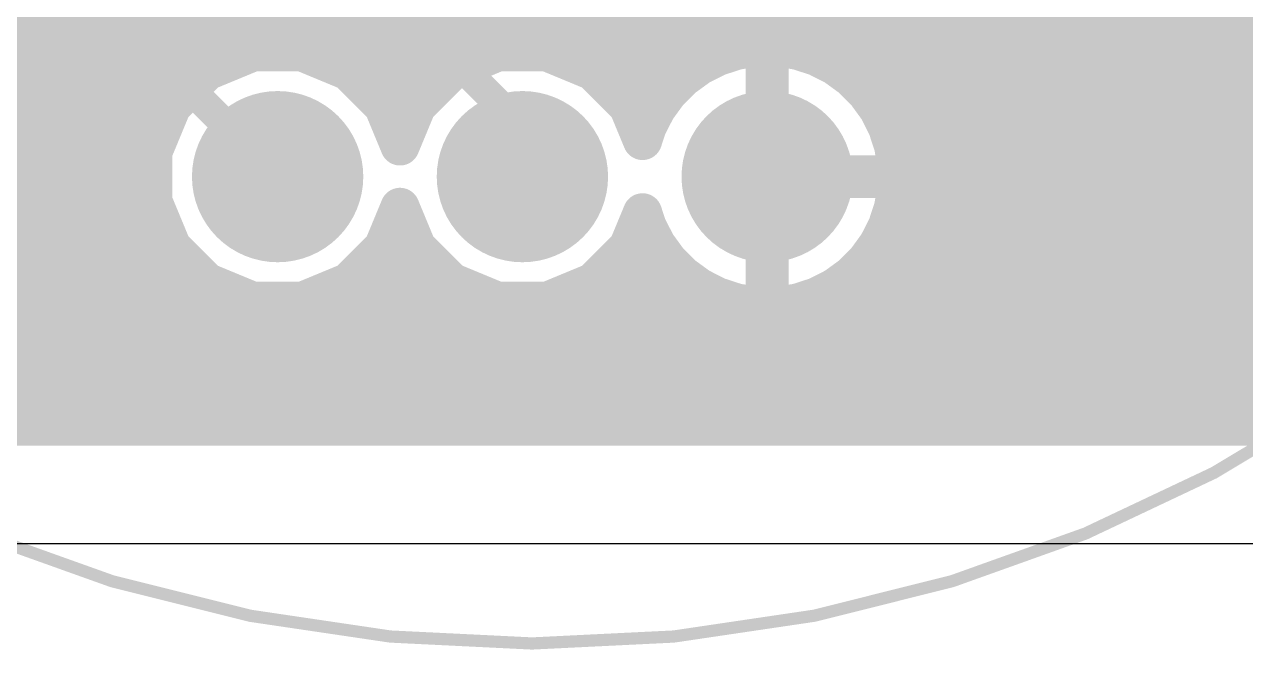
# Model space of a CAD drawing. Extents: x 0 to 39.3, y -1.1 to 59.5.
# Drawn here: x 18.96 to 31.63, y -1.1 to 5.39 of the extents above; entities that cross this region are included whole.
import ezdxf

# ---------------------------------------------------------------- set-up
doc = ezdxf.new("R2010")
doc.units = 0
for name, color, linetype in [('1', 22, 'CONTINUOUS'), ('16', 175, 'CONTINUOUS'), ('17', 82, 'CONTINUOUS'), ('20', 7, 'CONTINUOUS'), ('21', 253, 'CONTINUOUS'), ('51', 253, 'CONTINUOUS')]:
    doc.layers.add(name, color=color, linetype=linetype)

# ---------------------------------------------------------------- blocks, each defined once
blk = doc.blocks.new('ROUNDP')
at = {"const_width": 0.5}
blk.add_lwpolyline([(0, -0.25, 1), (0, 0.25, 1), (0, -0.25)], format="xyb", dxfattribs=at)

msp = doc.modelspace()

# ---------------------------------------------------------------- linework, layer by layer
at = {"layer": '1'}
for points, const_width in [([(24.1329, 5.1054), (16.5608, 12.6775)], 0.4064), ([(16.002, 12.446), (24.13, 4.318)], 0.3048), ([(15.7705, 11.8872), (23.0729, 4.5849)], 0.4064), ([(1.2192, 5.2832), (22.3745, 5.2832)], 0.4064), ([(23.9551, 5.2832), (34.3208, 5.2832)], 0.4064), ([(26.3548, 5.1231), (26.1532, 5.0576)], 0.4064), ([(26.5641, 5.1562), (26.3548, 5.1231)], 0.4064), ([(26.6509, 5.1562), (26.5641, 5.1562)], 0.4064), ([(26.6509, 3.8291), (26.6509, 5.1562)], 0.4064), ([(26.6891, 5.1562), (26.6891, 3.8291)], 0.4064), ([(26.7759, 5.1562), (26.6891, 5.1562)], 0.4064), ([(26.9852, 5.1231), (26.7759, 5.1562)], 0.4064), ([(27.1868, 5.0576), (26.9852, 5.1231)], 0.4064), ([(21.3323, 5.1054), (20.8562, 4.9082)], 0.4064), ([(21.8477, 5.1054), (21.3323, 5.1054)], 0.4064), ([(22.3238, 4.9082), (21.8477, 5.1054)], 0.4064), ([(24.3877, 5.1054), (24.1329, 5.1054)], 0.4064), ([(24.8638, 4.9082), (24.3877, 5.1054)], 0.4064), ([(26.1532, 5.0576), (25.9644, 4.9614)], 0.4064), ([(27.3756, 4.9614), (27.1868, 5.0576)], 0.4064), ([(1.2192, 4.8768), (20.8248, 4.8768)], 0.4064), ([(20.8562, 4.9082), (20.4918, 4.5438)], 0.4064), ([(22.6882, 4.5438), (22.3238, 4.9082)], 0.4064), ([(22.3552, 4.8768), (22.7809, 4.8768)], 0.4064), ([(25.2282, 4.5438), (24.8638, 4.9082)], 0.4064), ([(24.8952, 4.8768), (25.848, 4.8768)], 0.4064), ([(25.9644, 4.9614), (25.793, 4.8368)], 0.4064), ([(26.6509, 4.8768), (26.6891, 4.8768)], 0.4064), ([(27.547, 4.8368), (27.3756, 4.9614)], 0.4064), ([(27.492, 4.8768), (34.3208, 4.8768)], 0.4064), ([(25.793, 4.8368), (25.6432, 4.687)], 0.4064), ([(27.6968, 4.687), (27.547, 4.8368)], 0.4064), ([(25.6432, 4.687), (25.5186, 4.5156)], 0.4064), ([(27.8214, 4.5156), (27.6968, 4.687)], 0.4064), ([(20.4918, 4.5438), (20.2946, 4.0677)], 0.4064), ([(22.86, 4.129), (22.6882, 4.5438)], 0.4064), ([(23.0318, 4.5438), (22.86, 4.129)], 0.4064), ([(23.0729, 4.5849), (23.0318, 4.5438)], 0.4064), ([(25.3766, 4.1856), (25.2282, 4.5438)], 0.4064), ([(25.5186, 4.5156), (25.4224, 4.3268)], 0.4064), ([(27.9176, 4.3268), (27.8214, 4.5156)], 0.4064), ([(1.2192, 4.4704), (20.4614, 4.4704)], 0.4064), ([(22.7186, 4.4704), (23.0014, 4.4704)], 0.4064), ([(25.2586, 4.4704), (25.4956, 4.4704)], 0.4064), ([(26.6509, 4.4704), (26.6891, 4.4704)], 0.4064), ([(27.8444, 4.4704), (34.3208, 4.4704)], 0.4064), ([(24.13, 4.318), (24.13, 3.81)], 0.3048), ([(25.4224, 4.3268), (25.3766, 4.1856)], 0.4064), ([(27.9831, 4.1252), (27.9176, 4.3268)], 0.4064), ([(28.0162, 3.9159), (27.9831, 4.1252)], 0.4064), ([(1.2192, 4.064), (20.2946, 4.064)], 0.4064), ([(20.2946, 4.0677), (20.2946, 3.5523)], 0.4064), ([(26.6509, 4.064), (26.6891, 4.064)], 0.4064), ([(27.9928, 4.064), (34.3208, 4.064)], 0.4064), ([(28.0162, 3.8291), (28.0162, 3.9159)], 0.4064), ([(26.6891, 3.8291), (26.6509, 3.8291)], 0.4064), ([(26.6509, 2.4638), (26.6509, 3.7909)], 0.4064), ([(26.6509, 3.7909), (26.6891, 3.7909)], 0.4064), ([(26.6891, 3.7909), (26.6891, 3.8291)], 0.4064), ([(26.6891, 3.8291), (28.0162, 3.8291)], 0.4064), ([(26.6891, 3.7909), (26.6891, 2.4638)], 0.4064), ([(28.0162, 3.7909), (26.6891, 3.7909)], 0.4064), ([(28.0162, 3.7041), (28.0162, 3.7909)], 0.4064), ([(1.2192, 3.6576), (20.2946, 3.6576)], 0.4064), ([(26.6509, 3.6576), (26.6891, 3.6576)], 0.4064), ([(27.9831, 3.4948), (28.0162, 3.7041)], 0.4064), ([(28.0088, 3.6576), (34.3208, 3.6576)], 0.4064), ([(20.2946, 3.5523), (20.4918, 3.0762)], 0.4064), ([(22.6882, 3.0762), (22.86, 3.491)], 0.4064), ([(22.86, 3.491), (23.0318, 3.0762)], 0.4064), ([(27.9176, 3.2932), (27.9831, 3.4948)], 0.4064), ([(25.2282, 3.0762), (25.3766, 3.4344)], 0.4064), ([(25.3766, 3.4344), (25.4224, 3.2932)], 0.4064), ([(1.2192, 3.2512), (20.4193, 3.2512)], 0.4064), ([(22.7607, 3.2512), (22.9593, 3.2512)], 0.4064), ([(25.3007, 3.2512), (25.4438, 3.2512)], 0.4064), ([(25.4224, 3.2932), (25.5186, 3.1044)], 0.4064), ([(26.6509, 3.2512), (26.6891, 3.2512)], 0.4064), ([(27.8214, 3.1044), (27.9176, 3.2932)], 0.4064), ([(27.8962, 3.2512), (34.3208, 3.2512)], 0.4064), ([(25.5186, 3.1044), (25.6432, 2.933)], 0.4064), ([(27.6968, 2.933), (27.8214, 3.1044)], 0.4064), ([(20.4918, 3.0762), (20.8562, 2.7118)], 0.4064), ([(22.3238, 2.7118), (22.6882, 3.0762)], 0.4064), ([(23.0318, 3.0762), (23.3962, 2.7118)], 0.4064), ([(24.8638, 2.7118), (25.2282, 3.0762)], 0.4064), ([(1.2192, 2.8448), (20.7232, 2.8448)], 0.4064), ([(22.4568, 2.8448), (23.2632, 2.8448)], 0.4064), ([(24.9968, 2.8448), (25.7314, 2.8448)], 0.4064), ([(25.6432, 2.933), (25.793, 2.7832)], 0.4064), ([(26.6509, 2.8448), (26.6891, 2.8448)], 0.4064), ([(27.547, 2.7832), (27.6968, 2.933)], 0.4064), ([(27.6086, 2.8448), (34.3208, 2.8448)], 0.4064), ([(20.8562, 2.7118), (21.3323, 2.5146)], 0.4064), ([(21.8477, 2.5146), (22.3238, 2.7118)], 0.4064), ([(23.3962, 2.7118), (23.8723, 2.5146)], 0.4064), ([(24.3877, 2.5146), (24.8638, 2.7118)], 0.4064), ([(25.793, 2.7832), (25.9644, 2.6586)], 0.4064), ([(27.3756, 2.6586), (27.547, 2.7832)], 0.4064), ([(25.9644, 2.6586), (26.1532, 2.5624)], 0.4064), ([(27.1868, 2.5624), (27.3756, 2.6586)], 0.4064), ([(21.3323, 2.5146), (21.8477, 2.5146)], 0.4064), ([(23.8723, 2.5146), (24.3877, 2.5146)], 0.4064), ([(26.1532, 2.5624), (26.3548, 2.4969)], 0.4064), ([(26.3548, 2.4969), (26.5641, 2.4638)], 0.4064), ([(26.5641, 2.4638), (26.6509, 2.4638)], 0.4064), ([(26.6891, 2.4638), (26.7759, 2.4638)], 0.4064), ([(26.7759, 2.4638), (26.9852, 2.4969)], 0.4064), ([(26.9852, 2.4969), (27.1868, 2.5624)], 0.4064), ([(1.2192, 2.4384), (34.3208, 2.4384)], 0.4064), ([(1.2192, 2.032), (34.3208, 2.032)], 0.4064), ([(1.2192, 1.6256), (34.3208, 1.6256)], 0.4064), ([(34.3208, 1.2192), (1.2192, 1.2192)], 0.4064), ([(1.2192, 1.2192), (34.3208, 1.2192)], 0.4064)]:
    msp.add_lwpolyline(points, dxfattribs=dict(at, const_width=const_width))
for points, const_width in [([(22.3745, 5.1816, 1), (22.3745, 5.3848)], 0.2032), ([(23.9551, 5.3848, 1), (23.9551, 5.1816)], 0.2032), ([(26.3389, 5.2234, 1), (26.3707, 5.0227)], 0.2032), ([(26.3862, 5.0264, 1), (26.3234, 5.2197)], 0.2032), ([(26.5641, 5.2578, 1), (26.5641, 5.0546)], 0.2032), ([(26.5799, 5.0558, 1), (26.5482, 5.2565)], 0.2032), ([(26.7525, 5.1562, 1), (26.5493, 5.1562)], 0.2032), ([(26.7907, 5.1562, 1), (26.5875, 5.1562)], 0.2032), ([(26.6891, 5.2578, 1), (26.6891, 5.0546)], 0.2032), ([(26.6509, 5.0546, 1), (26.6509, 5.2578)], 0.2032), ([(26.7918, 5.2565, 1), (26.7601, 5.0558)], 0.2032), ([(26.7759, 5.0546, 1), (26.7759, 5.2578)], 0.2032), ([(27.0166, 5.2197, 1), (26.9538, 5.0264)], 0.2032), ([(26.9693, 5.0227, 1), (27.0011, 5.2234)], 0.2032), ([(21.3323, 5.207, 1), (21.3323, 5.0038)], 0.2032), ([(21.3712, 5.0115, 1), (21.2934, 5.1993)], 0.2032), ([(21.8866, 5.1993, 1), (21.8088, 5.0115)], 0.2032), ([(21.8477, 5.0038, 1), (21.8477, 5.207)], 0.2032), ([(24.1329, 5.207, 1), (24.1329, 5.0038)], 0.2032), ([(24.061, 5.0336, 1), (24.2047, 5.1772)], 0.2032), ([(24.4266, 5.1993, 1), (24.3488, 5.0115)], 0.2032), ([(24.3877, 5.0038, 1), (24.3877, 5.207)], 0.2032), ([(26.1218, 5.1542, 1), (26.1846, 4.9609)], 0.2032), ([(26.1994, 4.967, 1), (26.1071, 5.1481)], 0.2032), ([(27.2329, 5.1481, 1), (27.1406, 4.967)], 0.2032), ([(27.1554, 4.9609, 1), (27.2182, 5.1542)], 0.2032), ([(20.8173, 5.0021, 1), (20.8951, 4.8143)], 0.2032), ([(20.9281, 4.8363, 1), (20.7844, 4.98)], 0.2032), ([(20.8248, 4.7752, 1), (20.8248, 4.9784)], 0.2032), ([(22.3956, 4.98, 1), (22.2519, 4.8363)], 0.2032), ([(22.3552, 4.9784, 1), (22.3552, 4.7752)], 0.2032), ([(22.2849, 4.8143, 1), (22.3627, 5.0021)], 0.2032), ([(22.7809, 4.7752, 1), (22.7809, 4.9784)], 0.2032), ([(24.9356, 4.98, 1), (24.7919, 4.8363)], 0.2032), ([(24.8952, 4.9784, 1), (24.8952, 4.7752)], 0.2032), ([(24.8249, 4.8143, 1), (24.9027, 5.0021)], 0.2032), ([(25.848, 4.7752, 1), (25.848, 4.9784)], 0.2032), ([(25.9183, 5.0519, 1), (26.0106, 4.8708)], 0.2032), ([(26.0242, 4.8792, 1), (25.9047, 5.0436)], 0.2032), ([(26.6509, 4.9784, 1), (26.6509, 4.7752)], 0.2032), ([(26.6891, 4.7752, 1), (26.6891, 4.9784)], 0.2032), ([(27.4353, 5.0436, 1), (27.3158, 4.8792)], 0.2032), ([(27.3294, 4.8708, 1), (27.4217, 5.0519)], 0.2032), ([(27.492, 4.9784, 1), (27.492, 4.7752)], 0.2032), ([(25.7333, 4.919, 1), (25.8527, 4.7546)], 0.2032), ([(25.8649, 4.765, 1), (25.7212, 4.9087)], 0.2032), ([(27.6188, 4.9087, 1), (27.4751, 4.765)], 0.2032), ([(27.4873, 4.7546, 1), (27.6067, 4.919)], 0.2032), ([(25.5713, 4.7588, 1), (25.715, 4.6151)], 0.2032), ([(25.7254, 4.6273, 1), (25.561, 4.7467)], 0.2032), ([(27.779, 4.7467, 1), (27.6146, 4.6273)], 0.2032), ([(27.625, 4.6151, 1), (27.7687, 4.7588)], 0.2032), ([(20.42, 4.6156, 1), (20.5637, 4.4719)], 0.2032), ([(20.5857, 4.5049, 1), (20.3979, 4.5827)], 0.2032), ([(22.7821, 4.5827, 1), (22.5943, 4.5049)], 0.2032), ([(22.6163, 4.4719, 1), (22.76, 4.6156)], 0.2032), ([(22.96, 4.6156, 1), (23.1037, 4.4719)], 0.2032), ([(23.1257, 4.5049, 1), (22.9379, 4.5827)], 0.2032), ([(23.1447, 4.513, 1), (23.001, 4.6567)], 0.2032), ([(23.001, 4.513, 1), (23.1447, 4.6567)], 0.2032), ([(25.3221, 4.5827, 1), (25.1343, 4.5049)], 0.2032), ([(25.1563, 4.4719, 1), (25.3, 4.6156)], 0.2032), ([(25.6092, 4.4694, 1), (25.4281, 4.5617)], 0.2032), ([(27.9119, 4.5617, 1), (27.7308, 4.4694)], 0.2032), ([(20.4614, 4.3688, 1), (20.4614, 4.572)], 0.2032), ([(22.7186, 4.572, 1), (22.7186, 4.3688)], 0.2032), ([(23.0014, 4.3688, 1), (23.0014, 4.572)], 0.2032), ([(25.2586, 4.572, 1), (25.2586, 4.3688)], 0.2032), ([(25.4364, 4.5753, 1), (25.6008, 4.4558)], 0.2032), ([(25.4956, 4.3688, 1), (25.4956, 4.572)], 0.2032), ([(26.6509, 4.572, 1), (26.6509, 4.3688)], 0.2032), ([(26.6891, 4.3688, 1), (26.6891, 4.572)], 0.2032), ([(27.7392, 4.4558, 1), (27.9036, 4.5753)], 0.2032), ([(27.8444, 4.572, 1), (27.8444, 4.3688)], 0.2032), ([(24.2062, 4.318, 1), (24.0538, 4.318)], 0.1524), ([(24.0761, 4.2641, 1), (24.1839, 4.3719)], 0.1524), ([(25.3319, 4.3729, 1), (25.513, 4.2806)], 0.2032), ([(25.5191, 4.2954, 1), (25.3258, 4.3582)], 0.2032), ([(28.0142, 4.3582, 1), (27.8209, 4.2954)], 0.2032), ([(27.827, 4.2806, 1), (28.0081, 4.3729)], 0.2032), ([(25.2799, 4.217, 1), (25.4732, 4.1542)], 0.2032), ([(25.2827, 4.1467, 1), (25.4704, 4.2245)], 0.2032), ([(28.0834, 4.1411, 1), (27.8827, 4.1093)], 0.2032), ([(20.3962, 4.0677, 1), (20.193, 4.0677)], 0.2032), ([(20.2007, 4.1066, 1), (20.3885, 4.0288)], 0.2032), ([(20.2946, 3.9624, 1), (20.2946, 4.1656)], 0.2032), ([(22.7661, 4.1679, 1), (22.9539, 4.0901)], 0.2032), ([(22.7661, 4.0901, 1), (22.9539, 4.1679)], 0.2032), ([(26.6509, 4.1656, 1), (26.6509, 3.9624)], 0.2032), ([(26.6891, 3.9624, 1), (26.6891, 4.1656)], 0.2032), ([(27.8864, 4.0938, 1), (28.0797, 4.1566)], 0.2032), ([(27.9928, 4.1656, 1), (27.9928, 3.9624)], 0.2032), ([(28.1178, 3.9159, 1), (27.9146, 3.9159)], 0.2032), ([(26.6509, 3.9307, 1), (26.6509, 3.7275)], 0.2032), ([(26.7525, 3.7909, 1), (26.5493, 3.7909)], 0.2032), ([(26.6509, 3.8925, 1), (26.6509, 3.6893)], 0.2032), ([(26.5493, 3.8291, 1), (26.7525, 3.8291)], 0.2032), ([(26.7907, 3.8291, 1), (26.5875, 3.8291)], 0.2032), ([(26.6891, 3.9306, 1), (26.6891, 3.7275)], 0.2032), ([(26.7907, 3.7909, 1), (26.5875, 3.7909)], 0.2032), ([(26.6891, 3.8925, 1), (26.6891, 3.6893)], 0.2032), ([(26.5875, 3.8291, 1), (26.7907, 3.8291)], 0.2032), ([(26.6891, 3.7275, 1), (26.6891, 3.9307)], 0.2032), ([(26.6891, 3.6893, 1), (26.6891, 3.8925)], 0.2032), ([(28.1178, 3.7909, 1), (27.9146, 3.7909)], 0.2032), ([(27.9146, 3.8291, 1), (28.1178, 3.8291)], 0.2032), ([(27.9158, 3.9001, 1), (28.1165, 3.9318)], 0.2032), ([(28.0162, 3.7275, 1), (28.0162, 3.9306)], 0.2032), ([(28.0162, 3.6893, 1), (28.0162, 3.8925)], 0.2032), ([(20.2946, 3.556, 1), (20.2946, 3.7592)], 0.2032), ([(24.0538, 3.81, 1), (24.2062, 3.81)], 0.1524), ([(26.6509, 3.7592, 1), (26.6509, 3.556)], 0.2032), ([(26.5875, 3.7909, 1), (26.7907, 3.7909)], 0.2032), ([(26.6891, 3.556, 1), (26.6891, 3.7592)], 0.2032), ([(28.0088, 3.7592, 1), (28.0088, 3.556)], 0.2032), ([(27.9146, 3.704, 1), (28.1178, 3.7041)], 0.2032), ([(28.1165, 3.6882, 1), (27.9158, 3.7199)], 0.2032), ([(20.3885, 3.5912, 1), (20.2007, 3.5134)], 0.2032), ([(22.9539, 3.5299, 1), (22.7661, 3.4521)], 0.2032), ([(22.9539, 3.4521, 1), (22.7661, 3.5299)], 0.2032), ([(28.0797, 3.4634, 1), (27.8864, 3.5262)], 0.2032), ([(20.193, 3.5523, 1), (20.3962, 3.5523)], 0.2032), ([(25.4732, 3.4658, 1), (25.2799, 3.403)], 0.2032), ([(25.4704, 3.3955, 1), (25.2827, 3.4733)], 0.2032), ([(27.8827, 3.5107, 1), (28.0834, 3.4789)], 0.2032), ([(20.4193, 3.1496, 1), (20.4193, 3.3528)], 0.2032), ([(22.7607, 3.3528, 1), (22.7607, 3.1496)], 0.2032), ([(22.9593, 3.1496, 1), (22.9593, 3.3528)], 0.2032), ([(25.3007, 3.3528, 1), (25.3007, 3.1496)], 0.2032), ([(25.513, 3.3394, 1), (25.3319, 3.2471)], 0.2032), ([(25.3258, 3.2618, 1), (25.5191, 3.3246)], 0.2032), ([(25.4438, 3.1496, 1), (25.4438, 3.3528)], 0.2032), ([(26.6509, 3.3528, 1), (26.6509, 3.1496)], 0.2032), ([(26.6891, 3.1496, 1), (26.6891, 3.3528)], 0.2032), ([(27.8962, 3.3528, 1), (27.8962, 3.1496)], 0.2032), ([(27.8209, 3.3246, 1), (28.0142, 3.2618)], 0.2032), ([(28.0081, 3.2471, 1), (27.827, 3.3394)], 0.2032), ([(25.6008, 3.1642, 1), (25.4364, 3.0447)], 0.2032), ([(27.9036, 3.0447, 1), (27.7392, 3.1642)], 0.2032), ([(20.5637, 3.1481, 1), (20.42, 3.0044)], 0.2032), ([(20.3979, 3.0373, 1), (20.5857, 3.1151)], 0.2032), ([(22.5943, 3.1151, 1), (22.7821, 3.0373)], 0.2032), ([(22.76, 3.0044, 1), (22.6163, 3.1481)], 0.2032), ([(23.1037, 3.1481, 1), (22.96, 3.0044)], 0.2032), ([(22.9379, 3.0373, 1), (23.1257, 3.1151)], 0.2032), ([(25.1343, 3.1151, 1), (25.3221, 3.0373)], 0.2032), ([(25.3, 3.0044, 1), (25.1563, 3.1481)], 0.2032), ([(25.4281, 3.0583, 1), (25.6092, 3.1506)], 0.2032), ([(27.7308, 3.1506, 1), (27.9119, 3.0583)], 0.2032), ([(20.7232, 2.7432, 1), (20.7232, 2.9464)], 0.2032), ([(22.4568, 2.9464, 1), (22.4568, 2.7432)], 0.2032), ([(23.2632, 2.7432, 1), (23.2632, 2.9464)], 0.2032), ([(24.9968, 2.9464, 1), (24.9968, 2.7432)], 0.2032), ([(25.715, 3.0049, 1), (25.5713, 2.8612)], 0.2032), ([(25.561, 2.8733, 1), (25.7254, 2.9927)], 0.2032), ([(25.7314, 2.7432, 1), (25.7314, 2.9464)], 0.2032), ([(26.6509, 2.9464, 1), (26.6509, 2.7432)], 0.2032), ([(26.6891, 2.7432, 1), (26.6891, 2.9464)], 0.2032), ([(27.6086, 2.9464, 1), (27.6086, 2.7432)], 0.2032), ([(27.6146, 2.9927, 1), (27.779, 2.8733)], 0.2032), ([(27.7687, 2.8612, 1), (27.625, 3.0049)], 0.2032), ([(20.8951, 2.8057, 1), (20.8173, 2.6179)], 0.2032), ([(22.3627, 2.6179, 1), (22.2849, 2.8057)], 0.2032), ([(23.4351, 2.8057, 1), (23.3573, 2.6179)], 0.2032), ([(24.9027, 2.6179, 1), (24.8249, 2.8057)], 0.2032), ([(25.8527, 2.8654, 1), (25.7333, 2.701)], 0.2032), ([(25.7212, 2.7113, 1), (25.8649, 2.855)], 0.2032), ([(27.4751, 2.855, 1), (27.6188, 2.7113)], 0.2032), ([(27.6067, 2.701, 1), (27.4873, 2.8654)], 0.2032), ([(20.7844, 2.64, 1), (20.9281, 2.7837)], 0.2032), ([(22.2519, 2.7837, 1), (22.3956, 2.64)], 0.2032), ([(23.3244, 2.64, 1), (23.4681, 2.7837)], 0.2032), ([(24.7919, 2.7837, 1), (24.9356, 2.64)], 0.2032), ([(26.0106, 2.7492, 1), (25.9183, 2.5681)], 0.2032), ([(25.9047, 2.5764, 1), (26.0242, 2.7408)], 0.2032), ([(27.3158, 2.7408, 1), (27.4353, 2.5764)], 0.2032), ([(27.4217, 2.5681, 1), (27.3294, 2.7492)], 0.2032), ([(21.3323, 2.6162, 1), (21.3323, 2.413)], 0.2032), ([(21.2934, 2.4207, 1), (21.3712, 2.6085)], 0.2032), ([(21.8088, 2.6085, 1), (21.8866, 2.4207)], 0.2032), ([(21.8477, 2.413, 1), (21.8477, 2.6162)], 0.2032), ([(23.8723, 2.6162, 1), (23.8723, 2.413)], 0.2032), ([(23.8334, 2.4207, 1), (23.9112, 2.6085)], 0.2032), ([(24.3488, 2.6085, 1), (24.4266, 2.4207)], 0.2032), ([(24.3877, 2.413, 1), (24.3877, 2.6162)], 0.2032), ([(26.1846, 2.6591, 1), (26.1218, 2.4658)], 0.2032), ([(26.1071, 2.4719, 1), (26.1994, 2.653)], 0.2032), ([(26.3707, 2.5973, 1), (26.3389, 2.3966)], 0.2032), ([(26.3234, 2.4003, 1), (26.3862, 2.5936)], 0.2032), ([(26.5641, 2.5654, 1), (26.5641, 2.3622)], 0.2032), ([(26.5482, 2.3635, 1), (26.5799, 2.5641)], 0.2032), ([(26.6891, 2.5654, 1), (26.6891, 2.3622)], 0.2032), ([(26.6509, 2.3622, 1), (26.6509, 2.5654)], 0.2032), ([(26.7601, 2.5641, 1), (26.7918, 2.3635)], 0.2032), ([(26.7759, 2.3622, 1), (26.7759, 2.5654)], 0.2032), ([(26.9538, 2.5936, 1), (27.0166, 2.4003)], 0.2032), ([(27.0011, 2.3966, 1), (26.9693, 2.5973)], 0.2032), ([(27.1406, 2.653, 1), (27.2329, 2.4719)], 0.2032), ([(27.2182, 2.4658, 1), (27.1554, 2.6591)], 0.2032), ([(26.5493, 2.4638, 1), (26.7525, 2.4638)], 0.2032), ([(26.5875, 2.4638, 1), (26.7907, 2.4638)], 0.2032)]:
    msp.add_lwpolyline(points, format="xyb", dxfattribs=dict(at, const_width=const_width))
at = {"layer": '16'}
for points, const_width in [([(21.1573, 5.0329), (19.3548, 6.8355)], 0.4064), ([(18.796, 6.604), (21.59, 3.81)], 0.3048), ([(18.5645, 6.0452), (20.3671, 4.2427)], 0.4064), ([(1.2192, 5.2832), (19.3265, 5.2832)], 0.4064), ([(20.9071, 5.2832), (34.3208, 5.2832)], 0.4064), ([(26.3548, 5.1231), (26.1532, 5.0576)], 0.4064), ([(26.5641, 5.1562), (26.3548, 5.1231)], 0.4064), ([(26.6509, 5.1562), (26.5641, 5.1562)], 0.4064), ([(26.6509, 3.8291), (26.6509, 5.1562)], 0.4064), ([(26.6891, 5.1562), (26.6891, 3.8291)], 0.4064), ([(26.7759, 5.1562), (26.6891, 5.1562)], 0.4064), ([(26.9852, 5.1231), (26.7759, 5.1562)], 0.4064), ([(27.1868, 5.0576), (26.9852, 5.1231)], 0.4064), ([(21.3323, 5.1054), (21.1573, 5.0329)], 0.4064), ([(21.8477, 5.1054), (21.3323, 5.1054)], 0.4064), ([(22.3238, 4.9082), (21.8477, 5.1054)], 0.4064), ([(23.8723, 5.1054), (23.3962, 4.9082)], 0.4064), ([(24.3877, 5.1054), (23.8723, 5.1054)], 0.4064), ([(24.8638, 4.9082), (24.3877, 5.1054)], 0.4064), ([(26.1532, 5.0576), (25.9644, 4.9614)], 0.4064), ([(27.3756, 4.9614), (27.1868, 5.0576)], 0.4064), ([(1.2192, 4.8768), (19.7329, 4.8768)], 0.4064), ([(22.6882, 4.5438), (22.3238, 4.9082)], 0.4064), ([(22.3552, 4.8768), (23.3648, 4.8768)], 0.4064), ([(23.3962, 4.9082), (23.0318, 4.5438)], 0.4064), ([(25.2282, 4.5438), (24.8638, 4.9082)], 0.4064), ([(24.8952, 4.8768), (25.848, 4.8768)], 0.4064), ([(25.9644, 4.9614), (25.793, 4.8368)], 0.4064), ([(26.6509, 4.8768), (26.6891, 4.8768)], 0.4064), ([(27.547, 4.8368), (27.3756, 4.9614)], 0.4064), ([(27.492, 4.8768), (34.3208, 4.8768)], 0.4064), ([(25.793, 4.8368), (25.6432, 4.687)], 0.4064), ([(27.6968, 4.687), (27.547, 4.8368)], 0.4064), ([(25.6432, 4.687), (25.5186, 4.5156)], 0.4064), ([(27.8214, 4.5156), (27.6968, 4.687)], 0.4064), ([(22.86, 4.129), (22.6882, 4.5438)], 0.4064), ([(23.0318, 4.5438), (22.86, 4.129)], 0.4064), ([(25.3766, 4.1856), (25.2282, 4.5438)], 0.4064), ([(25.5186, 4.5156), (25.4224, 4.3268)], 0.4064), ([(27.9176, 4.3268), (27.8214, 4.5156)], 0.4064), ([(1.2192, 4.4704), (20.1393, 4.4704)], 0.4064), ([(22.7186, 4.4704), (23.0014, 4.4704)], 0.4064), ([(25.2586, 4.4704), (25.4956, 4.4704)], 0.4064), ([(26.6509, 4.4704), (26.6891, 4.4704)], 0.4064), ([(27.8444, 4.4704), (34.3208, 4.4704)], 0.4064), ([(20.3671, 4.2427), (20.2946, 4.0677)], 0.4064), ([(25.4224, 4.3268), (25.3766, 4.1856)], 0.4064), ([(27.9831, 4.1252), (27.9176, 4.3268)], 0.4064), ([(28.0162, 3.9159), (27.9831, 4.1252)], 0.4064), ([(1.2192, 4.064), (20.2946, 4.064)], 0.4064), ([(20.2946, 4.0677), (20.2946, 3.5523)], 0.4064), ([(26.6509, 4.064), (26.6891, 4.064)], 0.4064), ([(27.9928, 4.064), (34.3208, 4.064)], 0.4064), ([(28.0162, 3.8291), (28.0162, 3.9159)], 0.4064), ([(26.6891, 3.8291), (26.6509, 3.8291)], 0.4064), ([(26.6509, 2.4638), (26.6509, 3.7909)], 0.4064), ([(26.6509, 3.7909), (26.6891, 3.7909)], 0.4064), ([(26.6891, 3.7909), (26.6891, 3.8291)], 0.4064), ([(26.6891, 3.8291), (28.0162, 3.8291)], 0.4064), ([(26.6891, 3.7909), (26.6891, 2.4638)], 0.4064), ([(28.0162, 3.7909), (26.6891, 3.7909)], 0.4064), ([(28.0162, 3.7041), (28.0162, 3.7909)], 0.4064), ([(1.2192, 3.6576), (20.2946, 3.6576)], 0.4064), ([(26.6509, 3.6576), (26.6891, 3.6576)], 0.4064), ([(27.9831, 3.4948), (28.0162, 3.7041)], 0.4064), ([(28.0088, 3.6576), (34.3208, 3.6576)], 0.4064), ([(20.2946, 3.5523), (20.4918, 3.0762)], 0.4064), ([(22.6882, 3.0762), (22.86, 3.491)], 0.4064), ([(22.86, 3.491), (23.0318, 3.0762)], 0.4064), ([(27.9176, 3.2932), (27.9831, 3.4948)], 0.4064), ([(25.2282, 3.0762), (25.3766, 3.4344)], 0.4064), ([(25.3766, 3.4344), (25.4224, 3.2932)], 0.4064), ([(1.2192, 3.2512), (20.4193, 3.2512)], 0.4064), ([(22.7607, 3.2512), (22.9593, 3.2512)], 0.4064), ([(25.3007, 3.2512), (25.4438, 3.2512)], 0.4064), ([(25.4224, 3.2932), (25.5186, 3.1044)], 0.4064), ([(26.6509, 3.2512), (26.6891, 3.2512)], 0.4064), ([(27.8214, 3.1044), (27.9176, 3.2932)], 0.4064), ([(27.8962, 3.2512), (34.3208, 3.2512)], 0.4064), ([(25.5186, 3.1044), (25.6432, 2.933)], 0.4064), ([(27.6968, 2.933), (27.8214, 3.1044)], 0.4064), ([(20.4918, 3.0762), (20.8562, 2.7118)], 0.4064), ([(22.3238, 2.7118), (22.6882, 3.0762)], 0.4064), ([(23.0318, 3.0762), (23.3962, 2.7118)], 0.4064), ([(24.8638, 2.7118), (25.2282, 3.0762)], 0.4064), ([(1.2192, 2.8448), (20.7232, 2.8448)], 0.4064), ([(22.4568, 2.8448), (23.2632, 2.8448)], 0.4064), ([(24.9968, 2.8448), (25.7314, 2.8448)], 0.4064), ([(25.6432, 2.933), (25.793, 2.7832)], 0.4064), ([(26.6509, 2.8448), (26.6891, 2.8448)], 0.4064), ([(27.547, 2.7832), (27.6968, 2.933)], 0.4064), ([(27.6086, 2.8448), (34.3208, 2.8448)], 0.4064), ([(20.8562, 2.7118), (21.3323, 2.5146)], 0.4064), ([(21.8477, 2.5146), (22.3238, 2.7118)], 0.4064), ([(23.3962, 2.7118), (23.8723, 2.5146)], 0.4064), ([(24.3877, 2.5146), (24.8638, 2.7118)], 0.4064), ([(25.793, 2.7832), (25.9644, 2.6586)], 0.4064), ([(27.3756, 2.6586), (27.547, 2.7832)], 0.4064), ([(25.9644, 2.6586), (26.1532, 2.5624)], 0.4064), ([(27.1868, 2.5624), (27.3756, 2.6586)], 0.4064), ([(21.3323, 2.5146), (21.8477, 2.5146)], 0.4064), ([(23.8723, 2.5146), (24.3877, 2.5146)], 0.4064), ([(26.1532, 2.5624), (26.3548, 2.4969)], 0.4064), ([(26.3548, 2.4969), (26.5641, 2.4638)], 0.4064), ([(26.5641, 2.4638), (26.6509, 2.4638)], 0.4064), ([(26.6891, 2.4638), (26.7759, 2.4638)], 0.4064), ([(26.7759, 2.4638), (26.9852, 2.4969)], 0.4064), ([(26.9852, 2.4969), (27.1868, 2.5624)], 0.4064), ([(1.2192, 2.4384), (34.3208, 2.4384)], 0.4064), ([(1.2192, 2.032), (34.3208, 2.032)], 0.4064), ([(1.2192, 1.6256), (34.3208, 1.6256)], 0.4064), ([(34.3208, 1.2192), (1.2192, 1.2192)], 0.4064), ([(1.2192, 1.2192), (34.3208, 1.2192)], 0.4064)]:
    msp.add_lwpolyline(points, dxfattribs=dict(at, const_width=const_width))
for points, const_width in [([(19.3265, 5.1816, 1), (19.3265, 5.3848)], 0.2032), ([(20.9071, 5.3848, 1), (20.9071, 5.1816)], 0.2032), ([(26.3389, 5.2234, 1), (26.3707, 5.0227)], 0.2032), ([(26.3862, 5.0264, 1), (26.3234, 5.2197)], 0.2032), ([(26.5641, 5.2578, 1), (26.5641, 5.0546)], 0.2032), ([(26.5799, 5.0558, 1), (26.5482, 5.2565)], 0.2032), ([(26.7525, 5.1562, 1), (26.5493, 5.1562)], 0.2032), ([(26.7907, 5.1562, 1), (26.5875, 5.1562)], 0.2032), ([(26.6891, 5.2578, 1), (26.6891, 5.0546)], 0.2032), ([(26.6509, 5.0546, 1), (26.6509, 5.2578)], 0.2032), ([(26.7918, 5.2565, 1), (26.7601, 5.0558)], 0.2032), ([(26.7759, 5.0546, 1), (26.7759, 5.2578)], 0.2032), ([(27.0166, 5.2197, 1), (26.9538, 5.0264)], 0.2032), ([(26.9693, 5.0227, 1), (27.0011, 5.2234)], 0.2032), ([(21.1185, 5.1268, 1), (21.1962, 4.939)], 0.2032), ([(21.0855, 4.9611, 1), (21.2292, 5.1048)], 0.2032), ([(21.3323, 5.207, 1), (21.3323, 5.0038)], 0.2032), ([(21.3712, 5.0115, 1), (21.2934, 5.1993)], 0.2032), ([(21.8866, 5.1993, 1), (21.8088, 5.0115)], 0.2032), ([(21.8477, 5.0038, 1), (21.8477, 5.207)], 0.2032), ([(23.8723, 5.207, 1), (23.8723, 5.0038)], 0.2032), ([(23.9112, 5.0115, 1), (23.8334, 5.1993)], 0.2032), ([(24.4266, 5.1993, 1), (24.3488, 5.0115)], 0.2032), ([(24.3877, 5.0038, 1), (24.3877, 5.207)], 0.2032), ([(26.1218, 5.1542, 1), (26.1846, 4.9609)], 0.2032), ([(26.1994, 4.967, 1), (26.1071, 5.1481)], 0.2032), ([(27.2329, 5.1481, 1), (27.1406, 4.967)], 0.2032), ([(27.1554, 4.9609, 1), (27.2182, 5.1542)], 0.2032), ([(19.7329, 4.7752, 1), (19.7329, 4.9784)], 0.2032), ([(22.3956, 4.98, 1), (22.2519, 4.8363)], 0.2032), ([(22.3552, 4.9784, 1), (22.3552, 4.7752)], 0.2032), ([(22.2849, 4.8143, 1), (22.3627, 5.0021)], 0.2032), ([(23.3573, 5.0021, 1), (23.4351, 4.8143)], 0.2032), ([(23.4681, 4.8363, 1), (23.3244, 4.98)], 0.2032), ([(23.3648, 4.7752, 1), (23.3648, 4.9784)], 0.2032), ([(24.9356, 4.98, 1), (24.7919, 4.8363)], 0.2032), ([(24.8952, 4.9784, 1), (24.8952, 4.7752)], 0.2032), ([(24.8249, 4.8143, 1), (24.9027, 5.0021)], 0.2032), ([(25.848, 4.7752, 1), (25.848, 4.9784)], 0.2032), ([(25.9183, 5.0519, 1), (26.0106, 4.8708)], 0.2032), ([(26.0242, 4.8792, 1), (25.9047, 5.0436)], 0.2032), ([(26.6509, 4.9784, 1), (26.6509, 4.7752)], 0.2032), ([(26.6891, 4.7752, 1), (26.6891, 4.9784)], 0.2032), ([(27.4353, 5.0436, 1), (27.3158, 4.8792)], 0.2032), ([(27.3294, 4.8708, 1), (27.4217, 5.0519)], 0.2032), ([(27.492, 4.9784, 1), (27.492, 4.7752)], 0.2032), ([(25.7333, 4.919, 1), (25.8527, 4.7546)], 0.2032), ([(25.8649, 4.765, 1), (25.7212, 4.9087)], 0.2032), ([(27.6188, 4.9087, 1), (27.4751, 4.765)], 0.2032), ([(27.4873, 4.7546, 1), (27.6067, 4.919)], 0.2032), ([(25.5713, 4.7588, 1), (25.715, 4.6151)], 0.2032), ([(25.7254, 4.6273, 1), (25.561, 4.7467)], 0.2032), ([(27.779, 4.7467, 1), (27.6146, 4.6273)], 0.2032), ([(27.625, 4.6151, 1), (27.7687, 4.7588)], 0.2032), ([(22.7821, 4.5827, 1), (22.5943, 4.5049)], 0.2032), ([(22.6163, 4.4719, 1), (22.76, 4.6156)], 0.2032), ([(22.96, 4.6156, 1), (23.1037, 4.4719)], 0.2032), ([(23.1257, 4.5049, 1), (22.9379, 4.5827)], 0.2032), ([(25.3221, 4.5827, 1), (25.1343, 4.5049)], 0.2032), ([(25.1563, 4.4719, 1), (25.3, 4.6156)], 0.2032), ([(25.6092, 4.4694, 1), (25.4281, 4.5617)], 0.2032), ([(27.9119, 4.5617, 1), (27.7308, 4.4694)], 0.2032), ([(20.1393, 4.3688, 1), (20.1393, 4.572)], 0.2032), ([(22.7186, 4.572, 1), (22.7186, 4.3688)], 0.2032), ([(23.0014, 4.3688, 1), (23.0014, 4.572)], 0.2032), ([(25.2586, 4.572, 1), (25.2586, 4.3688)], 0.2032), ([(25.4364, 4.5753, 1), (25.6008, 4.4558)], 0.2032), ([(25.4956, 4.3688, 1), (25.4956, 4.572)], 0.2032), ([(26.6509, 4.572, 1), (26.6509, 4.3688)], 0.2032), ([(26.6891, 4.3688, 1), (26.6891, 4.572)], 0.2032), ([(27.7392, 4.4558, 1), (27.9036, 4.5753)], 0.2032), ([(27.8444, 4.572, 1), (27.8444, 4.3688)], 0.2032), ([(20.4609, 4.2038, 1), (20.2732, 4.2815)], 0.2032), ([(25.3319, 4.3729, 1), (25.513, 4.2806)], 0.2032), ([(25.5191, 4.2954, 1), (25.3258, 4.3582)], 0.2032), ([(28.0142, 4.3582, 1), (27.8209, 4.2954)], 0.2032), ([(27.827, 4.2806, 1), (28.0081, 4.3729)], 0.2032), ([(20.2952, 4.1708, 1), (20.4389, 4.3145)], 0.2032), ([(25.2799, 4.217, 1), (25.4732, 4.1542)], 0.2032), ([(25.2827, 4.1467, 1), (25.4704, 4.2245)], 0.2032), ([(28.0834, 4.1411, 1), (27.8827, 4.1093)], 0.2032), ([(20.3962, 4.0677, 1), (20.193, 4.0677)], 0.2032), ([(20.2007, 4.1066, 1), (20.3885, 4.0288)], 0.2032), ([(20.2946, 3.9624, 1), (20.2946, 4.1656)], 0.2032), ([(22.7661, 4.1679, 1), (22.9539, 4.0901)], 0.2032), ([(22.7661, 4.0901, 1), (22.9539, 4.1679)], 0.2032), ([(26.6509, 4.1656, 1), (26.6509, 3.9624)], 0.2032), ([(26.6891, 3.9624, 1), (26.6891, 4.1656)], 0.2032), ([(27.8864, 4.0938, 1), (28.0797, 4.1566)], 0.2032), ([(27.9928, 4.1656, 1), (27.9928, 3.9624)], 0.2032), ([(28.1178, 3.9159, 1), (27.9146, 3.9159)], 0.2032), ([(21.5361, 3.7561, 1), (21.6439, 3.8639)], 0.1524), ([(26.6509, 3.9307, 1), (26.6509, 3.7275)], 0.2032), ([(26.7525, 3.7909, 1), (26.5493, 3.7909)], 0.2032), ([(26.6509, 3.8925, 1), (26.6509, 3.6893)], 0.2032), ([(26.5493, 3.8291, 1), (26.7525, 3.8291)], 0.2032), ([(26.7907, 3.8291, 1), (26.5875, 3.8291)], 0.2032), ([(26.6891, 3.9306, 1), (26.6891, 3.7275)], 0.2032), ([(26.7907, 3.7909, 1), (26.5875, 3.7909)], 0.2032), ([(26.6891, 3.8925, 1), (26.6891, 3.6893)], 0.2032), ([(26.5875, 3.8291, 1), (26.7907, 3.8291)], 0.2032), ([(26.6891, 3.7275, 1), (26.6891, 3.9307)], 0.2032), ([(26.6891, 3.6893, 1), (26.6891, 3.8925)], 0.2032), ([(28.1178, 3.7909, 1), (27.9146, 3.7909)], 0.2032), ([(27.9146, 3.8291, 1), (28.1178, 3.8291)], 0.2032), ([(27.9158, 3.9001, 1), (28.1165, 3.9318)], 0.2032), ([(28.0162, 3.7275, 1), (28.0162, 3.9306)], 0.2032), ([(28.0162, 3.6893, 1), (28.0162, 3.8925)], 0.2032), ([(20.2946, 3.556, 1), (20.2946, 3.7592)], 0.2032), ([(26.6509, 3.7592, 1), (26.6509, 3.556)], 0.2032), ([(26.5875, 3.7909, 1), (26.7907, 3.7909)], 0.2032), ([(26.6891, 3.556, 1), (26.6891, 3.7592)], 0.2032), ([(28.0088, 3.7592, 1), (28.0088, 3.556)], 0.2032), ([(27.9146, 3.704, 1), (28.1178, 3.7041)], 0.2032), ([(28.1165, 3.6882, 1), (27.9158, 3.7199)], 0.2032), ([(20.3885, 3.5912, 1), (20.2007, 3.5134)], 0.2032), ([(22.9539, 3.5299, 1), (22.7661, 3.4521)], 0.2032), ([(22.9539, 3.4521, 1), (22.7661, 3.5299)], 0.2032), ([(28.0797, 3.4634, 1), (27.8864, 3.5262)], 0.2032), ([(20.193, 3.5523, 1), (20.3962, 3.5523)], 0.2032), ([(25.4732, 3.4658, 1), (25.2799, 3.403)], 0.2032), ([(25.4704, 3.3955, 1), (25.2827, 3.4733)], 0.2032), ([(27.8827, 3.5107, 1), (28.0834, 3.4789)], 0.2032), ([(20.4193, 3.1496, 1), (20.4193, 3.3528)], 0.2032), ([(22.7607, 3.3528, 1), (22.7607, 3.1496)], 0.2032), ([(22.9593, 3.1496, 1), (22.9593, 3.3528)], 0.2032), ([(25.3007, 3.3528, 1), (25.3007, 3.1496)], 0.2032), ([(25.513, 3.3394, 1), (25.3319, 3.2471)], 0.2032), ([(25.3258, 3.2618, 1), (25.5191, 3.3246)], 0.2032), ([(25.4438, 3.1496, 1), (25.4438, 3.3528)], 0.2032), ([(26.6509, 3.3528, 1), (26.6509, 3.1496)], 0.2032), ([(26.6891, 3.1496, 1), (26.6891, 3.3528)], 0.2032), ([(27.8962, 3.3528, 1), (27.8962, 3.1496)], 0.2032), ([(27.8209, 3.3246, 1), (28.0142, 3.2618)], 0.2032), ([(28.0081, 3.2471, 1), (27.827, 3.3394)], 0.2032), ([(25.6008, 3.1642, 1), (25.4364, 3.0447)], 0.2032), ([(27.9036, 3.0447, 1), (27.7392, 3.1642)], 0.2032), ([(20.5637, 3.1481, 1), (20.42, 3.0044)], 0.2032), ([(20.3979, 3.0373, 1), (20.5857, 3.1151)], 0.2032), ([(22.5943, 3.1151, 1), (22.7821, 3.0373)], 0.2032), ([(22.76, 3.0044, 1), (22.6163, 3.1481)], 0.2032), ([(23.1037, 3.1481, 1), (22.96, 3.0044)], 0.2032), ([(22.9379, 3.0373, 1), (23.1257, 3.1151)], 0.2032), ([(25.1343, 3.1151, 1), (25.3221, 3.0373)], 0.2032), ([(25.3, 3.0044, 1), (25.1563, 3.1481)], 0.2032), ([(25.4281, 3.0583, 1), (25.6092, 3.1506)], 0.2032), ([(27.7308, 3.1506, 1), (27.9119, 3.0583)], 0.2032), ([(20.7232, 2.7432, 1), (20.7232, 2.9464)], 0.2032), ([(22.4568, 2.9464, 1), (22.4568, 2.7432)], 0.2032), ([(23.2632, 2.7432, 1), (23.2632, 2.9464)], 0.2032), ([(24.9968, 2.9464, 1), (24.9968, 2.7432)], 0.2032), ([(25.715, 3.0049, 1), (25.5713, 2.8612)], 0.2032), ([(25.561, 2.8733, 1), (25.7254, 2.9927)], 0.2032), ([(25.7314, 2.7432, 1), (25.7314, 2.9464)], 0.2032), ([(26.6509, 2.9464, 1), (26.6509, 2.7432)], 0.2032), ([(26.6891, 2.7432, 1), (26.6891, 2.9464)], 0.2032), ([(27.6086, 2.9464, 1), (27.6086, 2.7432)], 0.2032), ([(27.6146, 2.9927, 1), (27.779, 2.8733)], 0.2032), ([(27.7687, 2.8612, 1), (27.625, 3.0049)], 0.2032), ([(20.8951, 2.8057, 1), (20.8173, 2.6179)], 0.2032), ([(22.3627, 2.6179, 1), (22.2849, 2.8057)], 0.2032), ([(23.4351, 2.8057, 1), (23.3573, 2.6179)], 0.2032), ([(24.9027, 2.6179, 1), (24.8249, 2.8057)], 0.2032), ([(25.8527, 2.8654, 1), (25.7333, 2.701)], 0.2032), ([(25.7212, 2.7113, 1), (25.8649, 2.855)], 0.2032), ([(27.4751, 2.855, 1), (27.6188, 2.7113)], 0.2032), ([(27.6067, 2.701, 1), (27.4873, 2.8654)], 0.2032), ([(20.7844, 2.64, 1), (20.9281, 2.7837)], 0.2032), ([(22.2519, 2.7837, 1), (22.3956, 2.64)], 0.2032), ([(23.3244, 2.64, 1), (23.4681, 2.7837)], 0.2032), ([(24.7919, 2.7837, 1), (24.9356, 2.64)], 0.2032), ([(26.0106, 2.7492, 1), (25.9183, 2.5681)], 0.2032), ([(25.9047, 2.5764, 1), (26.0242, 2.7408)], 0.2032), ([(27.3158, 2.7408, 1), (27.4353, 2.5764)], 0.2032), ([(27.4217, 2.5681, 1), (27.3294, 2.7492)], 0.2032), ([(21.3323, 2.6162, 1), (21.3323, 2.413)], 0.2032), ([(21.2934, 2.4207, 1), (21.3712, 2.6085)], 0.2032), ([(21.8088, 2.6085, 1), (21.8866, 2.4207)], 0.2032), ([(21.8477, 2.413, 1), (21.8477, 2.6162)], 0.2032), ([(23.8723, 2.6162, 1), (23.8723, 2.413)], 0.2032), ([(23.8334, 2.4207, 1), (23.9112, 2.6085)], 0.2032), ([(24.3488, 2.6085, 1), (24.4266, 2.4207)], 0.2032), ([(24.3877, 2.413, 1), (24.3877, 2.6162)], 0.2032), ([(26.1846, 2.6591, 1), (26.1218, 2.4658)], 0.2032), ([(26.1071, 2.4719, 1), (26.1994, 2.653)], 0.2032), ([(26.3707, 2.5973, 1), (26.3389, 2.3966)], 0.2032), ([(26.3234, 2.4003, 1), (26.3862, 2.5936)], 0.2032), ([(26.5641, 2.5654, 1), (26.5641, 2.3622)], 0.2032), ([(26.5482, 2.3635, 1), (26.5799, 2.5641)], 0.2032), ([(26.6891, 2.5654, 1), (26.6891, 2.3622)], 0.2032), ([(26.6509, 2.3622, 1), (26.6509, 2.5654)], 0.2032), ([(26.7601, 2.5641, 1), (26.7918, 2.3635)], 0.2032), ([(26.7759, 2.3622, 1), (26.7759, 2.5654)], 0.2032), ([(26.9538, 2.5936, 1), (27.0166, 2.4003)], 0.2032), ([(27.0011, 2.3966, 1), (26.9693, 2.5973)], 0.2032), ([(27.1406, 2.653, 1), (27.2329, 2.4719)], 0.2032), ([(27.2182, 2.4658, 1), (27.1554, 2.6591)], 0.2032), ([(26.5493, 2.4638, 1), (26.7525, 2.4638)], 0.2032), ([(26.5875, 2.4638, 1), (26.7907, 2.4638)], 0.2032)]:
    msp.add_lwpolyline(points, format="xyb", dxfattribs=dict(at, const_width=const_width))
at = {"layer": '20'}
msp.add_line((0, 0), (35.54, 0), dxfattribs=at)
at = {"layer": '21', "const_width": 0.2032}
for points in [[(19.304, 5.08), (16.51, 5.08)], [(19.304, 2.54), (19.304, 5.08)], [(28.956, 2.54), (28.956, 5.08)], [(28.956, 5.08), (31.75, 5.08)], [(28.956, 2.54), (19.304, 2.54)]]:
    msp.add_lwpolyline(points, dxfattribs=at)
at = {"layer": '21', "const_width": 0.1016}
for points in [[(19.3548, 5.08, 1), (19.2532, 5.08)], [(19.304, 5.0292, 1), (19.304, 5.1308)], [(29.0068, 5.08, 1), (28.9052, 5.08)], [(28.956, 5.1308, 1), (28.956, 5.0292)], [(19.304, 2.5908, 1), (19.304, 2.4892)], [(19.2532, 2.54, 1), (19.3548, 2.54)], [(28.9052, 2.54, 1), (29.0068, 2.54)], [(28.956, 2.4892, 1), (28.956, 2.5908)]]:
    msp.add_lwpolyline(points, format="xyb", dxfattribs=at)
at = {"layer": '51'}
for points, const_width in [([(24.23, -1.0383, 1), (24.23, 28.9783, 1), (24.23, -1.0383)], 0.127), ([(24.13, 1.27, 1), (24.13, 26.67, 1), (24.13, 1.27)], 0.2032)]:
    msp.add_lwpolyline(points, format="xyb", dxfattribs=dict(at, const_width=const_width))

# ---------------------------------------------------------------- block references
at = {"layer": '17', "xscale": 1.778, "yscale": 1.778}
for p in [(21.59, 3.81), (21.59, 3.81), (24.13, 3.81), (24.13, 3.81), (26.67, 3.81), (26.67, 3.81)]:
    msp.add_blockref('ROUNDP', p, dxfattribs=at)

doc.saveas('drawing.dxf')
